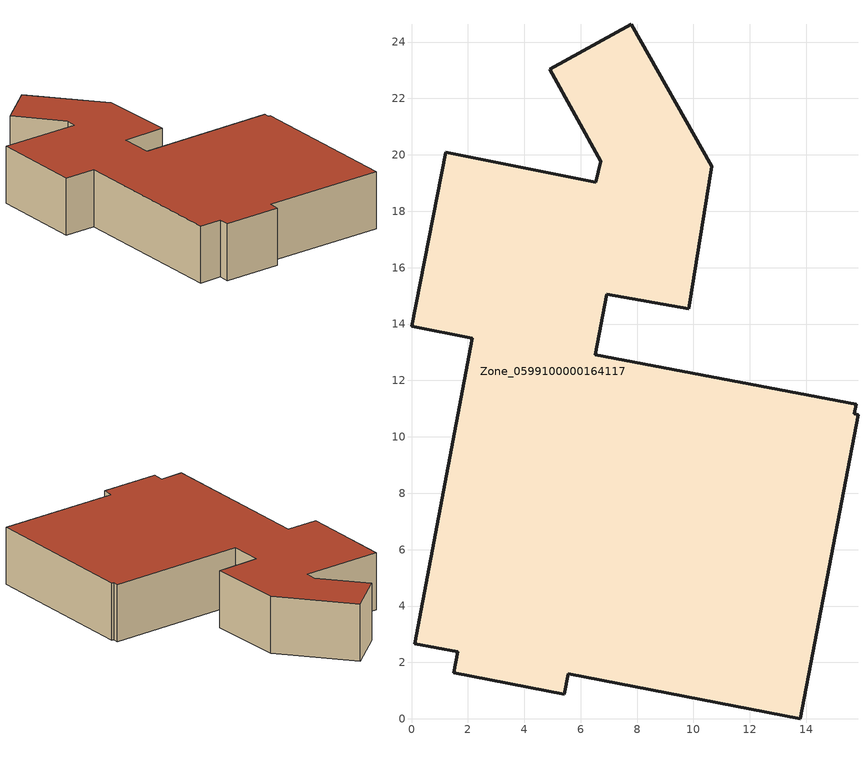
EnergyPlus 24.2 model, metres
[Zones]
Zone_0599100000164117
 floor ground (C_G): 10.64,19.6 9.82,14.55 6.93,15.05 6.52,12.91 15.77,11.16 15.7,10.81 15.83,10.78 13.78,0 5.56,1.6 5.41,0.88 1.5,1.64 1.64,2.37 0.12,2.66 2.15,13.5 0,13.92 1.21,20.09 6.54,19.03 6.71,19.77 4.91,23.04 7.8,24.63 z0
 wall outside (C_F): 9.82,14.55 10.64,19.6 7.8,24.63 4.91,23.04 6.71,19.77 6.54,19.03 1.21,20.09 0,13.92 2.15,13.5 0.12,2.66 1.64,2.37 1.5,1.64 5.41,0.88 5.56,1.6 13.78,0 15.83,10.78 15.7,10.81 15.77,11.16 6.52,12.91 6.93,15.05 9.82,14.55 z0:3.94
 roof outside (C_R): 15.77,11.16 6.52,12.91 6.93,15.05 9.82,14.55 10.64,19.6 7.8,24.63 4.91,23.04 6.71,19.77 6.54,19.03 1.21,20.09 0,13.92 2.15,13.5 0.12,2.66 1.64,2.37 1.5,1.64 5.41,0.88 5.56,1.6 13.78,0 15.83,10.78 15.7,10.81 z3.94
[BUILDING]
Pand.0599100000164117: North Axis=0; Terrain=City; Loads Convergence Tolerance Value=0.04; Temperature Convergence Tolerance Value=0.4; Solar Distribution=FullExterior; Maximum Number of Warmup Days=25; Minimum Number of Warmup Days=1
[Site:Location]
Rotterdam.The.Hague.AP_ZH_NLD Design_Conditions: Latitude=51.96; Longitude=4.45; Time Zone=1; Elevation=-4.5
[SITE:GROUNDTEMPERATURE:BUILDINGSURFACE]
18, 18, 18, 18, 18, 18, 18, 18, 18, 18, 18, 18
[MATERIAL] Thermal Absorptance=0.9; Solar Absorptance=0.7; Visible Absorptance=0.7
Name | Roughness | Thickness | Conductivity | Density | Specific Heat
G.D.1965 | MediumSmooth | 0.15 | 1 | 540 | 1210
F.D.1965 | Rough | 0.3 | 0.857143 | 1920 | 840
R.D.1965 | MediumRough | 0.2 | 0.08 | 1500 | 1000
[CONSTRUCTION]
C_G: G.D.1965
C_F: F.D.1965
C_R: R.D.1965
[ZONE]
Zone_0599100000164117: Type=1; Multiplier=1; Ceiling Height=Autocalculate; Volume=Autocalculate; Floor Area=autocalculate; Part of Total Floor Area=Yes
[ZONEINFILTRATION:DESIGNFLOWRATE]
Infil_Zone_0599100000164117: Zone or ZoneList or Space or SpaceList=Zone_0599100000164117; Schedule=AlwaysOn; Design Flow Rate Calculation Method=Flow/Area; Flow Rate per Floor Area=0.0042; Constant Term Coefficient=1; Temperature Term Coefficient=0; Velocity Term Coefficient=0; Velocity Squared Term Coefficient=0
[HVACTEMPLATE:ZONE:IDEALLOADSAIRSYSTEM]
Zone_0599100000164117: Maximum Heating Supply Air Temperature=50; Minimum Cooling Supply Air Temperature=13; Maximum Heating Supply Air Humidity Ratio=0.0156; Minimum Cooling Supply Air Humidity Ratio=0.0077; Heating Limit=NoLimit; Cooling Limit=NoLimit; Dehumidification Control Type=ConstantSensibleHeatRatio; Cooling Sensible Heat Ratio=0.7; Dehumidification Setpoint=60; Humidification Control Type=None; Humidification Setpoint=30; Outdoor Air Method=None; Outdoor Air Flow Rate per Person=0.00944; Outdoor Air Flow Rate per Zone Floor Area=0; Outdoor Air Flow Rate per Zone=0; Demand Controlled Ventilation Type=None; Outdoor Air Economizer Type=NoEconomizer; Heat Recovery Type=None; Sensible Heat Recovery Effectiveness=0.7; Latent Heat Recovery Effectiveness=0.65
[ZONECONTROL:THERMOSTAT]
ThermostatControl_Zone_0599100000164117: Zone or ZoneList=Zone_0599100000164117; Control Type Schedule=DualSetpointControlType; Control 1=Thermostat_Zone_0599100000164117; Temperature Difference Between Cutout And Setpoint=0
[THERMOSTATSETPOINT:DUALSETPOINT]
Thermostat_Zone_0599100000164117: Heating Setpoint Temperature Schedule=HeatingSetpoint_Zone_0599100000164117; Cooling Setpoint Temperature Schedule=CoolingSetpoint_Zone_0599100000164117
[SCHEDULE:COMPACT]
HeatingSetpoint_Zone_0599100000164117: Through: 12/31, For: AllDays, Until: 24:00, 21
CoolingSetpoint_Zone_0599100000164117: Through: 12/31, For: AllDays, Until: 24:00, 24
DualSetpointControlType: Through: 12/31, For: AllDays, Until: 24:00, 4
AlwaysOn: Through: 12/31, For: AllDays, Until: 24:00, 1
